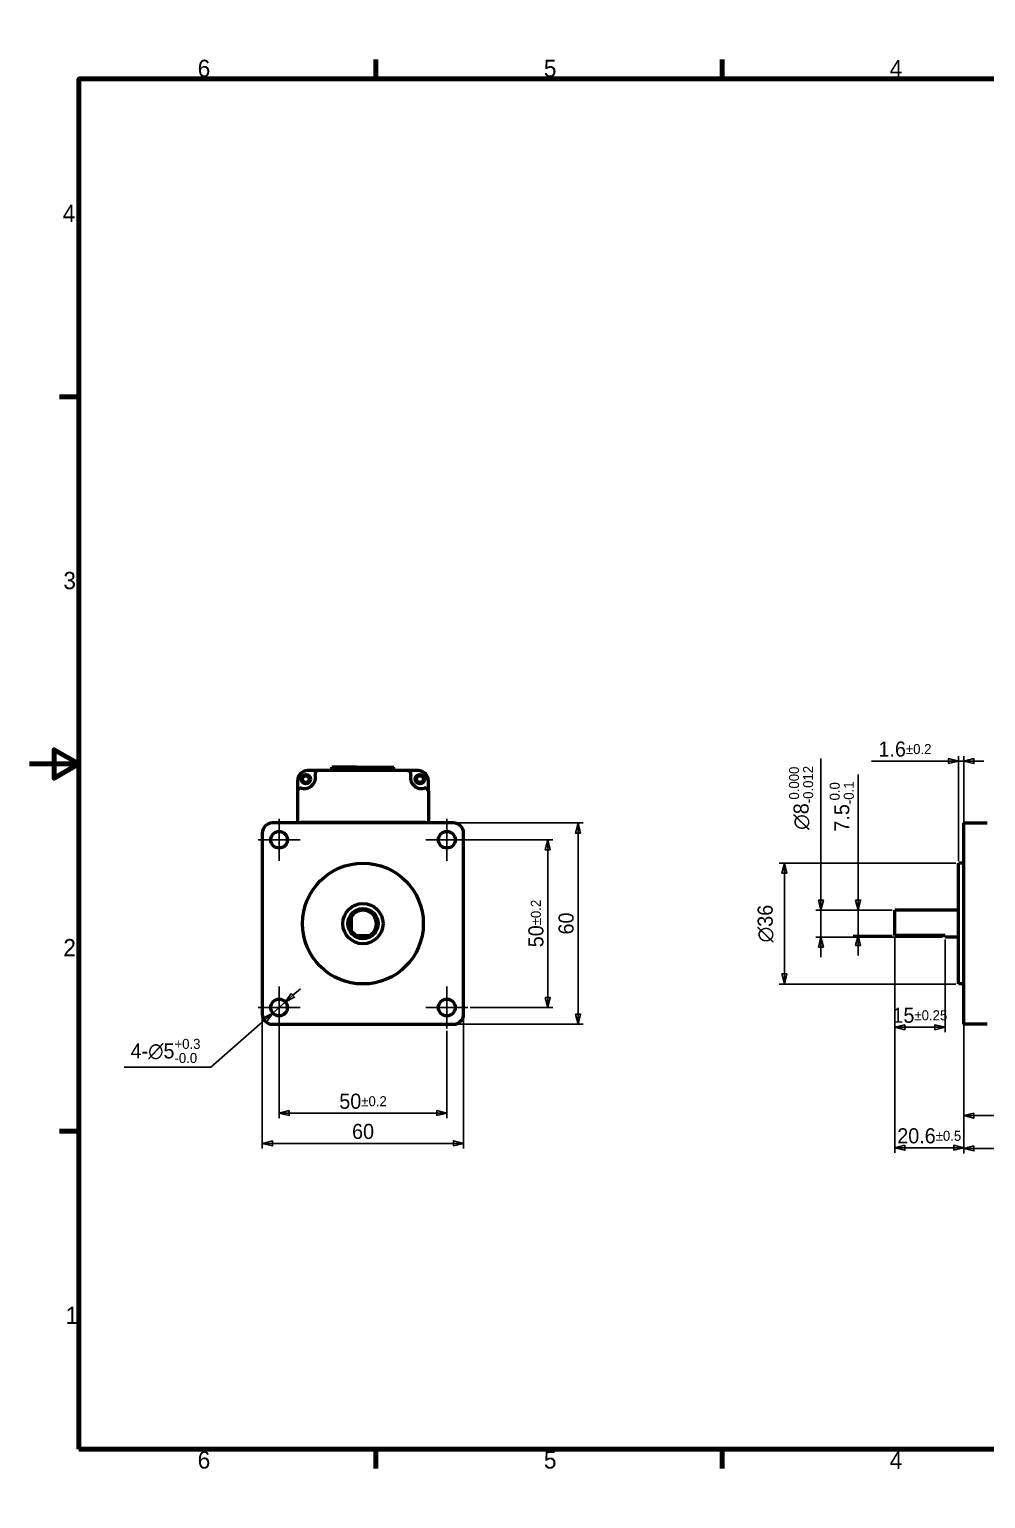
# Model space of a CAD drawing. Header units: millimetres. Extents: x 658 to 2262, y -118 to 445.
# Drawn here: x 657.7 to 942.7, y 7.4 to 445.4 of the extents above; entities that cross this region are included whole.
import ezdxf

# ---------------------------------------------------------------- set-up
doc = ezdxf.new("R2010")
doc.units = ezdxf.units.MM
doc.header["$LTSCALE"] = 1.5
doc.layers.get('0').update_dxf_attribs({"lineweight": 25})
for name, color, linetype, lineweight in [('경계(ISO)', 7, 'Continuous', 70), ('외형선(ISO)', 7, 'Continuous', 50), ('중심 표식(ISO)', 7, 'Continuous', 25), ('치수(ISO)', 7, 'Continuous', 25)]:
    doc.layers.add(name, color=color, linetype=linetype, lineweight=lineweight)
doc.styles.get("Standard").update_dxf_attribs({"font": ''})
doc.styles.add('레이블 문자 (JIS)', font='')
doc.styles.get('Standard').set_extended_font_data('Gulim')
doc.styles.get('레이블 문자 (JIS)').set_extended_font_data('Gulim')
doc.dimstyles.new('복사 대상기본값 (JIS)', dxfattribs={"dimscale": 1.5, "dimtxt": 3, "dimasz": 2, "dimexe": 1, "dimexo": 0.5, "dimgap": 0.8, "dimtad": 1, "dimdsep": 46, "dimtxsty": '레이블 문자 (JIS)', "dimblk": 'Filled-1', "dimcen": 0.09, "dimdle": 10, "dimclrd": 256, "dimclre": 256, "dimclrt": 256, "dimazin": 2, "dimtfac": 0.666667, "dimtmove": 0, "dimatfit": 3, "dimldrblk": 'OPEN', "dimfxl": 1, "dimtolj": 1, "dimtzin": 0, "dimlwd": -1, "dimlwe": -1, "dimarcsym": 0})

# ---------------------------------------------------------------- blocks, each defined once
blk = doc.blocks.new('Filled-1')
at = {"color": 0}
for p, q in [((0, 0), (-1, 0.25)), ((-1, 0.25), (-1, -0.25)), ((-1, 0), (0, 0)), ((-1, -0.25), (0, 0))]:
    blk.add_line(p, q, dxfattribs=at)
at = {"color": 0, "flags": 128}
blk.add_lwpolyline([(-1, -0.25), (0, 0), (-1, 0.25), (-1, -0.25)], dxfattribs=at)
at = {"color": 0}
blk.add_solid([(-1, -0.25), (0, 0), (-1, 0.25), (-1, -0.25)], dxfattribs=at)
blk = doc.blocks.new('*D13')
at = {"layer": 'Defpoints', "color": 0}
for p in [(727.16, 151.85), (787.16, 151.85), (787.16, 113.35)]:
    blk.add_point(p, dxfattribs=at)
at = {"layer": '치수(ISO)'}
for p, q in [((727.16, 151.1), (727.16, 111.85)), ((787.16, 151.1), (787.16, 111.85)), ((730.16, 113.35), (784.16, 113.35))]:
    blk.add_line(p, q, dxfattribs=at)
at = {"layer": '치수(ISO)', "linetype": 'ByBlock', "xscale": 3, "yscale": 3, "zscale": 3}
for p, rotation in [((727.16, 113.35), 180), ((787.16, 113.35), 360)]:
    blk.add_blockref('Filled-1', p, dxfattribs=dict(at, rotation=rotation))
at = {"layer": '치수(ISO)', "insert": (757.19, 119.16), "char_height": 4.5, "attachment_point": 2, "style": '레이블 문자 (JIS)'}
blk.add_mtext('\\A1;60', dxfattribs=at)
blk = doc.blocks.new('_Open')
at = {"color": 0, "linetype": 'ByBlock', "lineweight": -2}
for p, q in [((-1, 0.17), (0, 0)), ((-1, -0.17), (0, 0)), ((0, 0), (-1, 0))]:
    blk.add_line(p, q, dxfattribs=at)
blk = doc.blocks.new('*D14')
at = {"layer": 'Defpoints', "color": 0}
for p in [(732.16, 151.35), (782.16, 147.6), (782.16, 122.35)]:
    blk.add_point(p, dxfattribs=at)
at = {"layer": '치수(ISO)'}
for p, q in [((732.16, 150.6), (732.16, 120.85)), ((782.16, 146.85), (782.16, 120.85)), ((735.16, 122.35), (779.16, 122.35))]:
    blk.add_line(p, q, dxfattribs=at)
at = {"layer": '치수(ISO)', "linetype": 'ByBlock', "xscale": 3, "yscale": 3, "zscale": 3, "rotation": 180}
blk.add_blockref('Filled-1', (732.16, 122.35), dxfattribs=at)
at = {"layer": '치수(ISO)', "linetype": 'ByBlock', "xscale": 3, "yscale": 3, "zscale": 3}
blk.add_blockref('Filled-1', (782.16, 122.35), dxfattribs=at)
at = {"layer": '치수(ISO)', "insert": (757.19, 128.16), "char_height": 4.5, "attachment_point": 2, "style": '레이블 문자 (JIS)'}
blk.add_mtext('\\A1;50{\\H3.000000;%%p0.2}', dxfattribs=at)
blk = doc.blocks.new('*D15')
at = {"layer": 'Defpoints', "color": 0}
for p in [(784.16, 208.85), (784.16, 148.85), (821.26, 148.85)]:
    blk.add_point(p, dxfattribs=at)
at = {"layer": '치수(ISO)'}
for p, q in [((784.91, 208.85), (822.76, 208.85)), ((821.26, 205.85), (821.26, 151.85)), ((784.91, 148.85), (822.76, 148.85))]:
    blk.add_line(p, q, dxfattribs=at)
at = {"layer": '치수(ISO)', "linetype": 'ByBlock', "xscale": 3, "yscale": 3, "zscale": 3}
for p, rotation in [((821.26, 208.85), 90), ((821.26, 148.85), 270)]:
    blk.add_blockref('Filled-1', p, dxfattribs=dict(at, rotation=rotation))
at = {"layer": '치수(ISO)', "insert": (815.45, 178.88), "char_height": 4.5, "attachment_point": 2, "rotation": 90, "style": '레이블 문자 (JIS)'}
blk.add_mtext('\\A1;60', dxfattribs=at)
blk = doc.blocks.new('*D16')
at = {"layer": 'Defpoints', "color": 0}
for p in [(782.16, 203.85), (788.41, 153.85), (812.26, 153.85)]:
    blk.add_point(p, dxfattribs=at)
at = {"layer": '치수(ISO)'}
for p, q in [((782.91, 203.85), (813.76, 203.85)), ((812.26, 200.85), (812.26, 156.85)), ((789.16, 153.85), (813.76, 153.85))]:
    blk.add_line(p, q, dxfattribs=at)
at = {"layer": '치수(ISO)', "linetype": 'ByBlock', "xscale": 3, "yscale": 3, "zscale": 3}
for p, rotation in [((812.26, 203.85), 90), ((812.26, 153.85), 270)]:
    blk.add_blockref('Filled-1', p, dxfattribs=dict(at, rotation=rotation))
at = {"layer": '치수(ISO)', "insert": (806.45, 178.88), "char_height": 4.5, "attachment_point": 2, "rotation": 90, "style": '레이블 문자 (JIS)'}
blk.add_mtext('\\A1;50{\\H3.000000;%%p0.2}', dxfattribs=at)
blk = doc.blocks.new('*D17')
at = {"layer": 'Defpoints', "color": 0}
for p in [(934.65, 196.85), (882.76, 160.85), (934.65, 160.85)]:
    blk.add_point(p, dxfattribs=at)
at = {"layer": '치수(ISO)'}
for p, q in [((933.9, 196.85), (881.26, 196.85)), ((882.76, 193.85), (882.76, 163.85)), ((933.9, 160.85), (881.26, 160.85))]:
    blk.add_line(p, q, dxfattribs=at)
at = {"layer": '치수(ISO)', "linetype": 'ByBlock', "xscale": 3, "yscale": 3, "zscale": 3}
for p, rotation in [((882.76, 196.85), 90), ((882.76, 160.85), 270)]:
    blk.add_blockref('Filled-1', p, dxfattribs=dict(at, rotation=rotation))
at = {"layer": '치수(ISO)', "insert": (874.79, 178.85), "char_height": 4.5, "attachment_point": 2, "rotation": 90, "style": '레이블 문자 (JIS)'}
blk.add_mtext('\\A1;{\\fAIGDT|b0|i0;\\ln}\\fGulim|b0|i0;36', dxfattribs=at)
blk = doc.blocks.new('*D18')
at = {"layer": 'Defpoints', "color": 0}
for p in [(915.65, 182.85), (893.67, 174.85), (930.65, 174.85)]:
    blk.add_point(p, dxfattribs=at)
at = {"layer": '치수(ISO)'}
for p, q in [((893.67, 185.85), (893.67, 228.11)), ((914.9, 182.85), (892.17, 182.85)), ((893.67, 182.85), (893.67, 174.85)), ((929.9, 174.85), (892.17, 174.85)), ((893.67, 171.85), (893.67, 168.85))]:
    blk.add_line(p, q, dxfattribs=at)
at = {"layer": '치수(ISO)', "linetype": 'ByBlock', "xscale": 3, "yscale": 3, "zscale": 3}
for p, rotation in [((893.67, 182.85), 270), ((893.67, 174.85), 90)]:
    blk.add_blockref('Filled-1', p, dxfattribs=dict(at, rotation=rotation))
at = {"layer": '치수(ISO)', "insert": (884.15, 216.34), "char_height": 4.5, "attachment_point": 2, "rotation": 90, "style": '레이블 문자 (JIS)'}
blk.add_mtext('\\A1;{\\fAIGDT|b0|i0;\\ln}\\fGulim|b0|i0;8{\\H3.000000;\\S 0.000^ -0.012;}', dxfattribs=at)
blk = doc.blocks.new('*D19')
at = {"layer": 'Defpoints', "color": 0}
for p in [(915.65, 182.85), (904.74, 175.35), (915.65, 175.35)]:
    blk.add_point(p, dxfattribs=at)
at = {"layer": '치수(ISO)'}
for p, q in [((904.74, 185.85), (904.74, 223.3)), ((914.9, 182.85), (903.24, 182.85)), ((904.74, 182.85), (904.74, 175.35)), ((914.9, 175.35), (903.24, 175.35)), ((904.74, 172.35), (904.74, 169.35))]:
    blk.add_line(p, q, dxfattribs=at)
at = {"layer": '치수(ISO)', "linetype": 'ByBlock', "xscale": 3, "yscale": 3, "zscale": 3}
for p, rotation in [((904.74, 182.85), 270), ((904.74, 175.35), 90)]:
    blk.add_blockref('Filled-1', p, dxfattribs=dict(at, rotation=rotation))
at = {"layer": '치수(ISO)', "insert": (896.27, 213.77), "char_height": 4.5, "attachment_point": 2, "rotation": 90, "style": '레이블 문자 (JIS)'}
blk.add_mtext('\\A1;7.5{\\H3.000000;\\S 0.0^ -0.1;}', dxfattribs=at)
blk = doc.blocks.new('*D20')
at = {"layer": 'Defpoints', "color": 0}
for p in [(936.25, 227.32), (936.25, 205.85), (934.65, 196.85)]:
    blk.add_point(p, dxfattribs=at)
at = {"layer": '치수(ISO)'}
for p, q in [((934.65, 197.6), (934.65, 228.82)), ((936.25, 206.6), (936.25, 228.82)), ((931.65, 227.32), (908.78, 227.32)), ((934.65, 227.32), (936.25, 227.32)), ((939.25, 227.32), (942.25, 227.32))]:
    blk.add_line(p, q, dxfattribs=at)
at = {"layer": '치수(ISO)', "linetype": 'ByBlock', "xscale": 3, "yscale": 3, "zscale": 3}
blk.add_blockref('Filled-1', (934.65, 227.32), dxfattribs=at)
at = {"layer": '치수(ISO)', "linetype": 'ByBlock', "xscale": 3, "yscale": 3, "zscale": 3, "rotation": 180}
blk.add_blockref('Filled-1', (936.25, 227.32), dxfattribs=at)
at = {"layer": '치수(ISO)', "insert": (918.71, 233.14), "char_height": 4.5, "attachment_point": 2, "style": '레이블 문자 (JIS)'}
blk.add_mtext('\\A1;1.6{\\H3.000000;%%p0.2}', dxfattribs=at)
blk = doc.blocks.new('*D21')
at = {"layer": 'Defpoints', "color": 0}
for p in [(915.65, 175.35), (930.65, 174.85), (930.65, 147.96)]:
    blk.add_point(p, dxfattribs=at)
at = {"layer": '치수(ISO)'}
for p, q in [((915.65, 174.6), (915.65, 146.46)), ((930.65, 174.1), (930.65, 146.46)), ((918.65, 147.96), (927.65, 147.96))]:
    blk.add_line(p, q, dxfattribs=at)
at = {"layer": '치수(ISO)', "linetype": 'ByBlock', "xscale": 3, "yscale": 3, "zscale": 3, "rotation": 180}
blk.add_blockref('Filled-1', (915.65, 147.96), dxfattribs=at)
at = {"layer": '치수(ISO)', "linetype": 'ByBlock', "xscale": 3, "yscale": 3, "zscale": 3}
blk.add_blockref('Filled-1', (930.65, 147.96), dxfattribs=at)
at = {"layer": '치수(ISO)', "insert": (923.15, 153.78), "char_height": 4.5, "attachment_point": 2, "style": '레이블 문자 (JIS)'}
blk.add_mtext('\\A1;15{\\H3.000000;%%p0.25}', dxfattribs=at)
blk = doc.blocks.new('*D22')
at = {"layer": 'Defpoints', "color": 0}
for p in [(915.65, 175.35), (936.25, 151.85), (936.25, 112.03)]:
    blk.add_point(p, dxfattribs=at)
at = {"layer": '치수(ISO)'}
for p, q in [((915.65, 174.6), (915.65, 110.53)), ((936.25, 151.1), (936.25, 110.53)), ((918.65, 112.03), (933.25, 112.03))]:
    blk.add_line(p, q, dxfattribs=at)
at = {"layer": '치수(ISO)', "linetype": 'ByBlock', "xscale": 3, "yscale": 3, "zscale": 3, "rotation": 180}
blk.add_blockref('Filled-1', (915.65, 112.03), dxfattribs=at)
at = {"layer": '치수(ISO)', "linetype": 'ByBlock', "xscale": 3, "yscale": 3, "zscale": 3}
blk.add_blockref('Filled-1', (936.25, 112.03), dxfattribs=at)
at = {"layer": '치수(ISO)', "insert": (925.95, 117.85), "char_height": 4.5, "attachment_point": 2, "style": '레이블 문자 (JIS)'}
blk.add_mtext('\\A1;20.6{\\H3.000000;%%p0.5}', dxfattribs=at)
blk = doc.blocks.new('*D23')
at = {"layer": 'Defpoints', "color": 0}
for p in [(936.25, 151.85), (1023.25, 151.85), (1023.25, 121.63)]:
    blk.add_point(p, dxfattribs=at)
at = {"layer": '치수(ISO)'}
for p, q in [((936.25, 151.1), (936.25, 120.13)), ((1023.25, 151.1), (1023.25, 120.13)), ((939.25, 121.63), (1020.25, 121.63))]:
    blk.add_line(p, q, dxfattribs=at)
at = {"layer": '치수(ISO)', "linetype": 'ByBlock', "xscale": 3, "yscale": 3, "zscale": 3, "rotation": 180}
blk.add_blockref('Filled-1', (936.25, 121.63), dxfattribs=at)
at = {"layer": '치수(ISO)', "linetype": 'ByBlock', "xscale": 3, "yscale": 3, "zscale": 3}
blk.add_blockref('Filled-1', (1023.25, 121.63), dxfattribs=at)
at = {"layer": '치수(ISO)', "insert": (979.75, 128.49), "char_height": 4.5, "attachment_point": 2, "style": '레이블 문자 (JIS)'}
blk.add_mtext('\\A1;(87)', dxfattribs=at)
blk = doc.blocks.new('*D24')
at = {"layer": 'Defpoints', "color": 0}
for p in [(1041.25, 154.34), (936.25, 151.85), (1041.25, 111.85)]:
    blk.add_point(p, dxfattribs=at)
at = {"layer": '치수(ISO)'}
for p, q in [((1041.25, 153.59), (1041.25, 110.35)), ((936.25, 151.1), (936.25, 110.35)), ((939.25, 111.85), (1038.25, 111.85))]:
    blk.add_line(p, q, dxfattribs=at)
at = {"layer": '치수(ISO)', "linetype": 'ByBlock', "xscale": 3, "yscale": 3, "zscale": 3, "rotation": 180}
blk.add_blockref('Filled-1', (936.25, 111.85), dxfattribs=at)
at = {"layer": '치수(ISO)', "linetype": 'ByBlock', "xscale": 3, "yscale": 3, "zscale": 3}
blk.add_blockref('Filled-1', (1041.25, 111.85), dxfattribs=at)
at = {"layer": '치수(ISO)', "insert": (988.75, 117.68), "char_height": 4.5, "attachment_point": 2, "style": '레이블 문자 (JIS)'}
blk.add_mtext('\\A1;105{\\H3.000000;%%p1}', dxfattribs=at)
blk = doc.blocks.new('*D26')
at = {"layer": 'Defpoints', "color": 0}
for p in [(734.04, 155.5), (730.28, 152.2)]:
    blk.add_point(p, dxfattribs=at)
at = {"layer": '치수(ISO)'}
for p, q in [((736.29, 157.48), (738.55, 159.46)), ((734.04, 155.5), (730.28, 152.2)), ((728.02, 150.23), (711.85, 136.04)), ((686, 136.04), (711.85, 136.04))]:
    blk.add_line(p, q, dxfattribs=at)
at = {"layer": '치수(ISO)', "linetype": 'ByBlock', "xscale": 3, "yscale": 3, "zscale": 3}
for p, rotation in [((734.04, 155.5), 221.2408823277456), ((730.28, 152.2), 41.2408823277456)]:
    blk.add_blockref('Filled-1', p, dxfattribs=dict(at, rotation=rotation))
at = {"layer": '치수(ISO)', "insert": (698.32, 144.5), "char_height": 4.5, "attachment_point": 2, "style": '레이블 문자 (JIS)'}
blk.add_mtext('\\A1;\\fGulim|b0|i0;4-∅5{\\H3.000000;\\S+0.3^ -0.0;}', dxfattribs=at)
blk = doc.blocks.new('경계 Default Border')
at = {"layer": '경계(ISO)'}
for p, q in [((70, 287), (70, 290.9)), ((140, 287), (140, 290.9)), ((280, 287), (280, 290.9)), ((350, 287), (350, 290.9)), ((10, 222.75), (6.1, 222.75)), ((410, 222.75), (413.9, 222.75)), ((10, 74.25), (6.1, 74.25)), ((410, 74.25), (413.9, 74.25)), ((70, 10), (70, 6.1)), ((140, 10), (140, 6.1)), ((280, 10), (280, 6.1)), ((350, 10), (350, 6.1))]:
    blk.add_line(p, q, dxfattribs=at)
at = {"layer": '경계(ISO)', "flags": 128}
for points in [[(210, 297), (210, 287), (207.11, 292), (212.89, 292), (210, 287)], [(10, 10), (10, 287), (410, 287), (410, 10), (10, 10)], [(0, 148.5), (10, 148.5), (5, 151.39), (5, 145.61), (10, 148.5)], [(420, 148.5), (410, 148.5), (415, 151.39), (415, 145.61), (410, 148.5)], [(210, 0), (210, 10), (207.11, 5), (212.89, 5), (210, 10)]]:
    blk.add_lwpolyline(points, dxfattribs=at)
at = {"layer": '경계(ISO)', "char_height": 3.5, "attachment_point": 7}
for s, insert in [('6', (34.01, 287.32)), ('5', (103.98, 287.32)), ('4', (173.88, 287.32)), ('3', (244.01, 287.32)), ('2', (314.01, 287.4)), ('1', (384.47, 287.31)), ('4', (6.73, 258.04)), ('4', (411.03, 258.04)), ('3', (6.86, 183.79)), ('3', (411.16, 183.79)), ('2', (6.86, 109.62)), ('2', (411.16, 109.62)), ('1', (7.32, 35.29)), ('1', (411.62, 35.29)), ('6', (34.01, 6.02)), ('5', (103.98, 6.02)), ('4', (173.88, 6.02)), ('3', (244.01, 6.02)), ('2', (314.01, 6.1)), ('1', (384.47, 6.01))]:
    blk.add_mtext(s, dxfattribs=dict(at, insert=insert))

msp = doc.modelspace()

# ---------------------------------------------------------------- linework, layer by layer
at = {"layer": '외형선(ISO)'}
for p, q in [((743.891, 224.452), (740.657, 224.452)), ((770.424, 224.452), (743.891, 224.452)), ((755.354, 225.452), (747.907, 225.452)), ((747.907, 224.452), (747.907, 225.452)), ((747.907, 224.452), (747.907, 225.452)), ((755.354, 225.452), (758.96, 225.452)), ((755.354, 224.452), (755.354, 225.452)), ((758.96, 225.452), (758.96, 224.452)), ((758.96, 225.452), (766.407, 225.452)), ((766.407, 224.452), (766.407, 225.452)), ((766.407, 224.452), (766.407, 225.452)), ((773.657, 224.452), (770.424, 224.452)), ((737.657, 221.452), (737.657, 218.218)), ((776.657, 218.218), (776.657, 221.452)), ((737.657, 218.218), (737.657, 208.952)), ((776.657, 218.218), (776.657, 208.952)), ((784.157, 208.852), (730.157, 208.852)), ((737.657, 208.952), (738.657, 208.952)), ((737.657, 208.952), (737.657, 208.852)), ((775.657, 208.952), (738.657, 208.952)), ((739.157, 208.852), (739.157, 208.952)), ((744.157, 208.952), (744.157, 208.852)), ((770.157, 208.952), (770.157, 208.852)), ((775.157, 208.852), (775.157, 208.952)), ((775.657, 208.952), (776.657, 208.952)), ((776.657, 208.852), (776.657, 208.952)), ((936.249, 205.852), (936.249, 208.852)), ((936.249, 208.852), (943.249, 208.852)), ((727.157, 205.852), (727.157, 151.852)), ((787.157, 151.852), (787.157, 205.852)), ((936.249, 151.852), (936.249, 205.852)), ((934.649, 160.852), (934.649, 196.852)), ((936.249, 196.852), (934.649, 196.852)), ((753.657, 180.788), (753.657, 176.915)), ((915.649, 175.352), (915.649, 182.852)), ((934.649, 182.852), (915.649, 182.852)), ((755.221, 175.352), (759.094, 175.352)), ((930.649, 175.352), (915.649, 175.352)), ((930.649, 174.852), (930.649, 175.352)), ((934.649, 174.852), (930.649, 174.852)), ((936.249, 160.852), (934.649, 160.852)), ((936.249, 148.852), (936.249, 151.852)), ((730.157, 148.852), (784.157, 148.852)), ((943.249, 148.852), (936.249, 148.852))]:
    msp.add_line(p, q, dxfattribs=at)
for centre, radius in [((740.157, 221.952), 1.4), ((740.157, 221.952), 1), ((774.157, 221.952), 1.4), ((774.157, 221.952), 1), ((732.157, 203.852), 2.5), ((782.157, 203.852), 2.5), ((757.157, 178.852), 18), ((757.157, 178.852), 6), ((757.157, 178.852), 4.5), ((732.157, 153.852), 2.5), ((782.157, 153.852), 2.5)]:
    msp.add_circle(centre, radius, dxfattribs=at)
for centre, radius, start, end in [((740.657, 221.452), 3, 90, 180), ((743.891, 223.452), 1, 90, 193.2903), ((770.424, 223.452), 1, 346.7097, 90), ((773.657, 221.452), 3, 0, 90), ((738.657, 218.218), 1, 76.7097, 180), ((739.657, 222.452), 3.35, 256.7097, 13.2903), ((774.657, 222.452), 3.35, 166.7097, 283.2903), ((775.657, 218.218), 1, 0, 103.2903), ((730.157, 205.852), 3, 90, 180), ((784.157, 205.852), 3, 0, 90), ((757.157, 178.852), 4, 151.04498, 208.95502), ((757.157, 178.852), 4, 298.95502, 151.04498), ((757.157, 178.852), 4, 208.95502, 241.04498), ((757.157, 178.852), 4, 241.04498, 298.95502), ((730.157, 151.852), 3, 180, 270), ((784.157, 151.852), 3, 270, 0)]:
    msp.add_arc(centre, radius, start, end, dxfattribs=at)
at = {"layer": '중심 표식(ISO)'}
for p, q in [((732.157, 210.102), (732.157, 197.602)), ((782.157, 210.102), (782.157, 197.602)), ((738.407, 203.852), (725.907, 203.852)), ((788.407, 203.852), (775.907, 203.852)), ((732.157, 160.102), (732.157, 147.602)), ((782.157, 160.102), (782.157, 147.602)), ((738.407, 153.852), (725.907, 153.852)), ((788.407, 153.852), (775.907, 153.852))]:
    msp.add_line(p, q, dxfattribs=at)

# ---------------------------------------------------------------- block references
at = {"color": 0, "xscale": 1.474767, "yscale": 1.474767, "zscale": 1.474767}
msp.add_blockref('경계 Default Border', (657.74, 7.435), dxfattribs=at)

# ---------------------------------------------------------------- dimensions: what is measured, and where the dimension line sits
at = {"layer": '치수(ISO)'}
for base, p1, p2, override, picture, middle in [((893.671, 174.852), (915.649, 182.852), (930.649, 174.852), {"dimgap": 0.8, "dimdec": 2, "dimtol": 1, "dimlim": 0, "dimtp": 0, "dimtm": 0.012, "dimtdec": 3, "dimtofl": 1, "dimatfit": 1}, '*D18', (893.671, 216.341)), ((882.757, 160.852), (934.649, 196.852), (934.649, 160.852), {"dimgap": 0.8, "dimdec": 2, "dimtol": 0, "dimlim": 0, "dimtp": 0, "dimtm": 0, "dimtdec": 2, "dimtofl": 0, "dimatfit": 1}, '*D17', (882.757, 178.852))]:
    dim = msp.add_linear_dim(base=base, p1=p1, p2=p2, angle=90, text='{\\fAIGDT|b0|i0;\\ln}\\fGulim|b0|i0;<>', dimstyle='복사 대상기본값 (JIS)', override=override, dxfattribs=at)
    dim.commit()
    dim.dimension.update_dxf_attribs({"geometry": picture, "text_midpoint": middle, "dimtype": 160})
for base, p1, p2, angle, override, picture, middle in [((936.249, 227.316), (934.649, 196.852), (936.249, 205.852), 180, {"dimgap": 0.8, "dimdec": 2, "dimtol": 1, "dimlim": 0, "dimtp": 0.2, "dimtm": 0.2, "dimtdec": 1, "dimtofl": 1, "dimatfit": 1}, '*D20', (918.714, 227.316)), ((904.741, 175.352), (915.649, 182.852), (915.649, 175.352), 90, {"dimgap": 0.8, "dimdec": 2, "dimtol": 1, "dimlim": 0, "dimtp": 0, "dimtm": 0.1, "dimtdec": 1, "dimtofl": 1, "dimatfit": 1}, '*D19', (904.741, 213.771)), ((821.264, 148.852), (784.157, 208.852), (784.157, 148.852), 90, {"dimgap": 0.8, "dimdec": 2, "dimtol": 0, "dimlim": 0, "dimtp": 0, "dimtm": 0, "dimtdec": 2, "dimtofl": 0, "dimatfit": 1}, '*D15', (821.264, 178.882)), ((812.264, 153.852), (782.157, 203.852), (788.407, 153.852), 90, {"dimgap": 0.8, "dimdec": 2, "dimtol": 1, "dimlim": 0, "dimtp": 0.2, "dimtm": 0.2, "dimtdec": 1, "dimtofl": 0, "dimatfit": 1}, '*D16', (812.264, 178.882)), ((930.649, 147.958), (915.649, 175.352), (930.649, 174.852), 180, {"dimgap": 0.8, "dimdec": 2, "dimtol": 1, "dimlim": 0, "dimtp": 0.25, "dimtm": 0.25, "dimtdec": 2, "dimtofl": 0, "dimatfit": 1}, '*D21', (923.149, 147.958)), ((787.157, 113.348), (727.157, 151.852), (787.157, 151.852), 180, {"dimgap": 0.8, "dimdec": 2, "dimtol": 0, "dimlim": 0, "dimtp": 0, "dimtm": 0, "dimtdec": 2, "dimtofl": 0, "dimatfit": 1}, '*D13', (757.187, 113.348)), ((782.157, 122.348), (732.157, 151.352), (782.157, 147.602), 180, {"dimgap": 0.8, "dimdec": 2, "dimtol": 1, "dimlim": 0, "dimtp": 0.2, "dimtm": 0.2, "dimtdec": 1, "dimtofl": 0, "dimatfit": 1}, '*D14', (757.187, 122.348))]:
    dim = msp.add_linear_dim(base=base, p1=p1, p2=p2, angle=angle, dimstyle='복사 대상기본값 (JIS)', override=override, dxfattribs=at)
    dim.commit()
    dim.dimension.update_dxf_attribs({"geometry": picture, "text_midpoint": middle, "dimtype": 160})
for base, p1, p2, override, picture, middle in [((936.249, 112.032), (915.649, 175.352), (936.249, 151.852), {"dimgap": 0.8, "dimdec": 2, "dimtol": 1, "dimlim": 0, "dimtp": 0.5, "dimtm": 0.5, "dimtdec": 1, "dimtofl": 0, "dimatfit": 1}, '*D22', (925.949, 112.032)), ((1041.249, 111.855), (936.249, 151.852), (1041.249, 154.341), {"dimgap": 0.8, "dimdec": 2, "dimtol": 1, "dimlim": 0, "dimtp": 1, "dimtm": 1, "dimtdec": 0, "dimtofl": 0, "dimatfit": 1}, '*D24', (988.749, 111.855))]:
    dim = msp.add_linear_dim(base=base, p1=p1, p2=p2, dimstyle='복사 대상기본값 (JIS)', override=override, dxfattribs=at)
    dim.commit()
    dim.dimension.update_dxf_attribs({"geometry": picture, "text_midpoint": middle, "dimtype": 160})
dim = msp.add_diameter_dim_2p(p1=(734.037, 155.5), p2=(730.277, 152.204), text='\\fGulim|b0|i0;4-<>', dimstyle='복사 대상기본값 (JIS)', override={"dimgap": 0.8, "dimtih": 1, "dimtoh": 1, "dimdec": 1, "dimlfac": 1, "dimtol": 1, "dimlim": 0, "dimtp": 0.3, "dimtm": 1e-09, "dimtdec": 1, "dimatfit": 2}, dxfattribs=at)
dim.commit()
dim.dimension.update_dxf_attribs({"geometry": '*D26', "text_midpoint": (698.323, 136.044), "dimtype": 163})
dim = msp.add_linear_dim(base=(1023.249, 121.63), p1=(936.249, 151.852), p2=(1023.249, 151.852), text='(<>)', dimstyle='복사 대상기본값 (JIS)', override={"dimgap": 0.8, "dimdec": 2, "dimtol": 0, "dimlim": 0, "dimtp": 0, "dimtm": 0, "dimtdec": 2, "dimtofl": 0, "dimatfit": 1}, dxfattribs=at)
dim.commit()
dim.dimension.update_dxf_attribs({"geometry": '*D23', "text_midpoint": (979.749, 121.63), "dimtype": 160})

doc.saveas('drawing.dxf')
